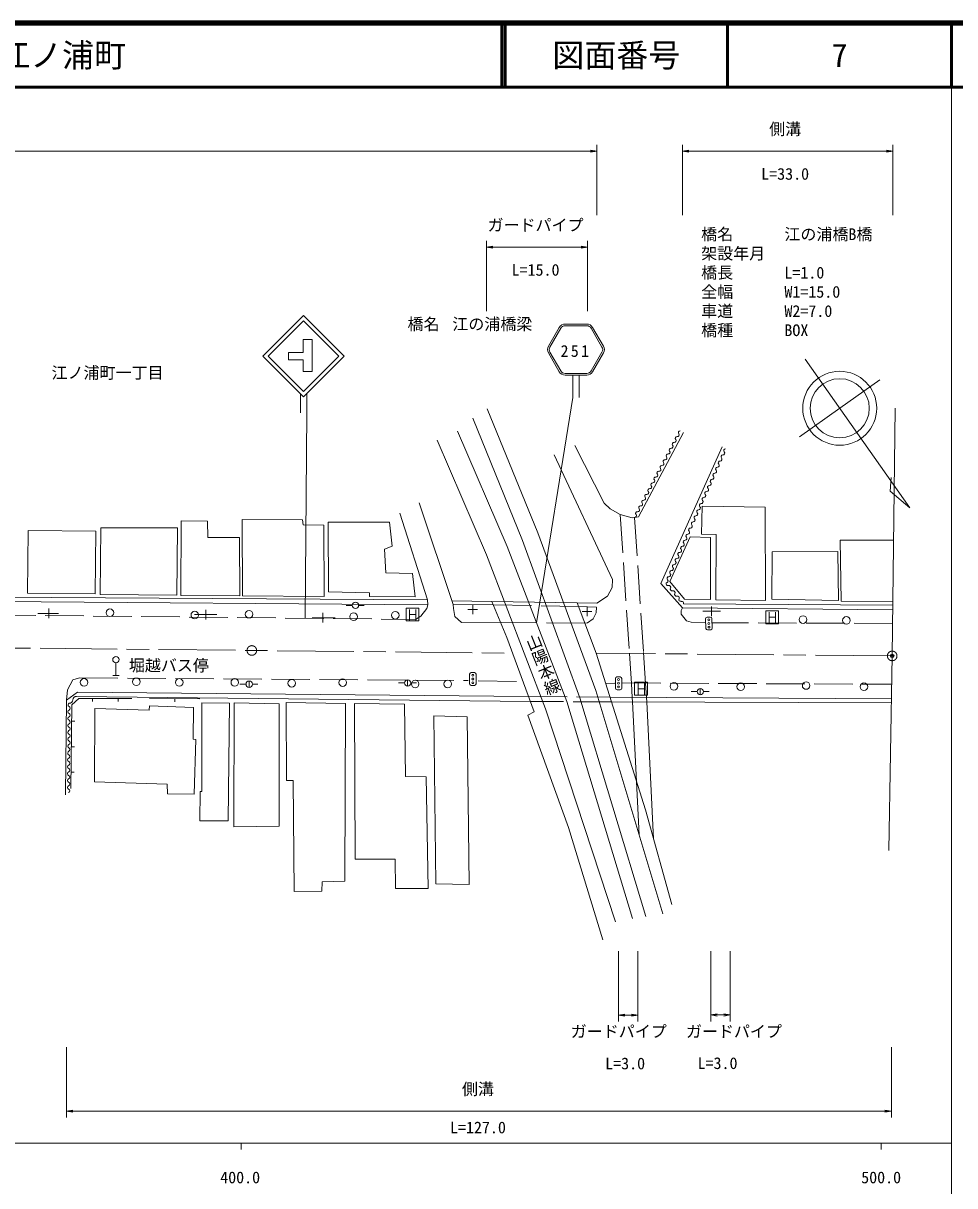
# Model space of a CAD drawing. Units: millimetres, scale not verified. Extents: x 40000 to 680000, y 20000 to 380000.
# Drawn here: x 433951 to 579500, y 198357 to 380000 of the extents above; entities that cross this region are included whole.
import ezdxf
from ezdxf.enums import TextEntityAlignment as Align

# ---------------------------------------------------------------- set-up
doc = ezdxf.new("R2010")
doc.units = ezdxf.units.MM
doc.header["$LTSCALE"] = 1000
doc.header["$PDMODE"] = 32
doc.header["$PDSIZE"] = 500
doc.linetypes.add('CHAIN', pattern=[18.5, 12, -1.5, 3.5, -1.5])
doc.linetypes.add('DASHED', pattern=[7.5, 6, -1.5])
for name, color, linetype, lineweight in [('M-BMK', 2, 'CHAIN', 13), ('M-BMK-OTRS', 5, 'Continuous', 13), ('M-BMK-SRVR', 3, 'Continuous', 13), ('M-STR-HTXT', 7, 'Continuous', 13), ('M-STR-STR1', 1, 'Continuous', 13), ('M-STR-STRC', 7, 'Continuous', 13), ('M-TTL', 2, 'Continuous', 140), ('M-TTL-BAND', 7, 'Continuous', 13), ('M-TTL-LINE', 7, 'Continuous', 50), ('M-WORK', 1, 'Continuous', 13)]:
    doc.layers.add(name, color=color, linetype=linetype, lineweight=lineweight)
for name, color, linetype in [('M-BMK-HTXT', 7, 'Continuous'), ('M-OTRS', 6, 'Continuous'), ('M-TTL-TXT', 7, 'Continuous')]:
    doc.layers.add(name, color=color, linetype=linetype)
doc.styles.add('@ＭＳ ゴシック', font='')
doc.styles.add('ＭＳ ゴシック', font='')
doc.styles.get('@ＭＳ ゴシック').set_extended_font_data('@MS Gothic')
doc.styles.get('ＭＳ ゴシック').set_extended_font_data('MS Gothic')

# ---------------------------------------------------------------- blocks, each defined once
blk = doc.blocks.new('open_arrow')
at = {"color": 0, "linetype": 'Continuous', "lineweight": -2}
blk.add_lwpolyline([(7.5, 1.25), (0, 0), (7.5, -1.25)], dxfattribs=at)
blk = doc.blocks.new('plus')
at = {"color": 0, "linetype": 'Continuous', "lineweight": -2}
for p, q in [((-1.25, 0), (1.25, 0)), ((0, -1.25), (0, 1.25))]:
    blk.add_line(p, q, dxfattribs=at)

msp = doc.modelspace()

# ---------------------------------------------------------------- linework, layer by layer
at = {"layer": 'M-BMK'}
for p, q in [((85120, 285883), (510400, 281585)), ((569726, 281144), (523480, 281593))]:
    msp.add_line(p, q, dxfattribs=at)
for centre in [(469665, 281997), (569726, 281144)]:
    msp.add_circle(centre, 750, dxfattribs=at)
at = {"layer": 'M-BMK-OTRS'}
for q in [(570186, 319837), (569192, 250736)]:
    msp.add_line((569726, 281144), q, dxfattribs=at)
at = {"layer": 'M-BMK-SRVR'}
for p, q in [((561527, 319839), (567819, 324277)), ((555235, 315400), (561527, 319839))]:
    msp.add_line(p, q, dxfattribs=at)
msp.add_lwpolyline([(556131, 327489), (572506, 304274), (569427, 306888), (569587, 309029)], dxfattribs=at)
for radius in [5775, 4620]:
    msp.add_circle((561527, 319839), radius, dxfattribs=at)
at = {"layer": 'M-OTRS'}
msp.add_point((569726, 281144), dxfattribs=at)
at = {"layer": 'M-STR-HTXT'}
for p, q in [((260030, 360000), (523588, 360000)), ((523588, 350000), (523588, 361000)), ((536976, 350000), (536976, 361000)), ((536976, 360000), (569812, 360000)), ((569812, 350000), (569812, 361000)), ((506312, 335000), (506312, 346000)), ((522118, 335000), (522118, 346000)), ((506312, 345000), (522118, 345000)), ((526966, 235000), (526966, 224000)), ((529979, 235000), (529979, 224000)), ((541402, 235000), (541402, 224047)), ((544415, 235000), (544415, 224047)), ((526966, 225000), (529979, 225000)), ((541402, 225047), (544415, 225047)), ((440683, 220000), (440683, 209000)), ((569597, 220000), (569597, 209000)), ((440683, 210000), (569597, 210000))]:
    msp.add_line(p, q, dxfattribs=at)
at = {"layer": 'M-STR-STR1'}
for p, q in [((500929, 289771), (507144, 289652)), ((509495, 284023), (507144, 289652)), ((507144, 289652), (520503, 289429)), ((520503, 289429), (523480, 281593)), ((520503, 289429), (523588, 289386)), ((513802, 272421), (509495, 284023)), ((523480, 281593), (531190, 257070)), ((512793, 271905), (513802, 272421)), ((519138, 254315), (512793, 271905)), ((531190, 257070), (535271, 242294)), ((524516, 236777), (519138, 254315))]:
    msp.add_line(p, q, dxfattribs=at)
at = {"layer": 'M-STR-STRC'}
for p, q in [((517700, 332468), (516011, 329542)), ((522000, 333000), (518621, 333000)), ((518621, 332734), (522000, 332734)), ((524611, 329542), (522921, 332468)), ((516241, 329409), (517930, 332335)), ((522691, 332335), (524380, 329409)), ((477677, 328557), (477677, 330571)), ((477677, 330571), (479116, 330571)), ((479116, 330571), (479116, 325585)), ((475376, 328557), (475376, 327407)), ((477677, 328557), (475376, 328557)), ((477677, 327407), (475376, 327407)), ((477677, 325585), (477677, 327407)), ((516011, 328478), (517700, 325552)), ((517930, 325685), (516241, 328611)), ((524380, 328611), (522691, 325685)), ((522921, 325552), (524611, 328478)), ((479116, 325585), (477677, 325585)), ((522000, 325286), (518621, 325286)), ((522000, 325020), (518621, 325020)), ((519811, 325020), (519811, 321520)), ((520811, 325020), (520811, 321520)), ((477256, 319120), (477256, 322120)), ((478256, 322120), (478256, 319120)), ((514153, 286336), (519811, 321520)), ((478000, 287000), (478256, 319120)), ((495758, 288619), (493758, 288619)), ((493758, 288619), (493758, 286619)), ((494299, 286704), (494299, 288403)), ((494299, 287619), (495290, 287619)), ((495290, 288414), (495290, 286709)), ((495758, 286619), (495758, 288619)), ((551980, 288178), (549980, 288178)), ((549980, 288178), (549980, 286178)), ((550520, 286263), (550520, 287963)), ((550520, 287178), (551512, 287178)), ((551512, 287974), (551512, 286269)), ((551980, 286178), (551980, 288178)), ((493758, 286619), (495758, 286619)), ((549980, 286178), (551980, 286178)), ((531482, 277027), (529482, 277027)), ((529482, 277027), (529482, 275027)), ((530022, 275112), (530022, 276812)), ((531013, 276823), (531013, 275118)), ((531482, 275027), (531482, 277027)), ((529482, 275027), (531482, 275027)), ((530022, 276027), (531013, 276027))]:
    msp.add_line(p, q, dxfattribs=at)
for points in [[(477756, 321620), (471392, 327983), (477756, 334347), (484120, 327983)], [(477756, 322468), (472241, 327983), (477756, 333499), (483272, 327983)]]:
    msp.add_lwpolyline(points, close=True, dxfattribs=at)
for centre, radius, start, end in [((518621, 331936), 1064, 90, 150), ((518621, 331936), 798, 90, 150), ((522000, 331936), 1064, 30, 90), ((522000, 331936), 798, 30, 90), ((516932, 329010), 1064, 150, 210), ((516932, 329010), 798, 150, 210), ((523689, 329010), 798, 330, 30.00002), ((523689, 329010), 1064, 330, 30), ((518621, 326084), 1064, 210, 270), ((518621, 326084), 798, 210, 270), ((522000, 326084), 798, 270, 330), ((522000, 326084), 1064, 270, 330)]:
    msp.add_arc(centre, radius, start, end, dxfattribs=at)
at = {"layer": 'M-TTL'}
msp.add_line((680000, 380000), (40000, 380000), dxfattribs=at)
at = {"layer": 'M-TTL-BAND'}
for p, q in [((579000, 20000), (579000, 370000)), ((40000, 205000), (579000, 205000)), ((468000, 205000), (468000, 204000)), ((568000, 205000), (568000, 204000))]:
    msp.add_line(p, q, dxfattribs=at)
at = {"layer": 'M-TTL-LINE'}
for p, q in [((508747, 380000), (508747, 370000)), ((509247, 380000), (509247, 370000)), ((543997, 380000), (543997, 370000)), ((579000, 380000), (579000, 370000)), ((40000, 370000), (680000, 370000))]:
    msp.add_line(p, q, dxfattribs=at)
at = {"layer": 'M-WORK'}
for p, q in [((506457, 319778), (514381, 300401)), ((504177, 318304), (511934, 299191)), ((501816, 316241), (509575, 298264)), ((498603, 314854), (506333, 296943)), ((530062, 302871), (537094, 316054)), ((526043, 293076), (516927, 312559)), ((520144, 314004), (524745, 304998)), ((543182, 313811), (533598, 292455)), ((497135, 289933), (492773, 303466)), ((495826, 305090), (501134, 289157)), ((524745, 304998), (525652, 304122)), ((525652, 304122), (527231, 303246)), ((540023, 304534), (539947, 300168)), ((549892, 304368), (540023, 304534)), ((549931, 289801), (549892, 304368)), ((458623, 302277), (458549, 290589)), ((462737, 302207), (458623, 302277)), ((462788, 299666), (462737, 302207)), ((477610, 302405), (468181, 302438)), ((468181, 302438), (468208, 290513)), ((477668, 301601), (477610, 302405)), ((480923, 301582), (477668, 301601)), ((480981, 290436), (480923, 301582)), ((491202, 302032), (481589, 302027)), ((481589, 302027), (481655, 291141)), ((491584, 298291), (491202, 302032)), ((527231, 303246), (529092, 302715)), ((529092, 302715), (530062, 302871)), ((514381, 300401), (523441, 275725)), ((534993, 292750), (538134, 299767)), ((538134, 299767), (541313, 299639)), ((539947, 300168), (542207, 300142)), ((542207, 300142), (542181, 289929)), ((467729, 299666), (462788, 299666)), ((467767, 290512), (467729, 299666)), ((490396, 297850), (491584, 298291)), ((509575, 298264), (518877, 274026)), ((511934, 299191), (520940, 274620)), ((541313, 299639), (541351, 289941)), ((569941, 299206), (561612, 299241)), ((561612, 299241), (561768, 289713)), ((490626, 294135), (490396, 297850)), ((506333, 296943), (515568, 272879)), ((494782, 294001), (490626, 294135)), ((495184, 290382), (494782, 294001)), ((525996, 291810), (526043, 293076)), ((533598, 292455), (536976, 288681)), ((537278, 289992), (534993, 292750)), ((481655, 291141), (488047, 291005)), ((488047, 291005), (488047, 290426)), ((525230, 290496), (525996, 291810)), ((497135, 289933), (419733, 290414)), ((420295, 289741), (497169, 289150)), ((458549, 290589), (467767, 290512)), ((468208, 290513), (480981, 290436)), ((485355, 289046), (484414, 289046)), ((486355, 289046), (487220, 289046)), ((488047, 290426), (495184, 290382)), ((497169, 289150), (497135, 289933)), ((501134, 289157), (507370, 289110)), ((501197, 288557), (501134, 289157)), ((520717, 288865), (523510, 288776)), ((523588, 289386), (525230, 290496)), ((569820, 289080), (537104, 289261)), ((541351, 289941), (537278, 289992)), ((542181, 289929), (549931, 289801)), ((561768, 289713), (569826, 289584)), ((436219, 287780), (439458, 287780)), ((460701, 287606), (464190, 287597)), ((479077, 287110), (482696, 287106)), ((536976, 288681), (569812, 288361)), ((540121, 288125), (542887, 288118)), ((541294, 287218), (540794, 287199)), ((522118, 286321), (521707, 286259)), ((540554, 286940), (540609, 285441)), ((540868, 285201), (541368, 285219)), ((541608, 285478), (541553, 286977)), ((448435, 278062), (448435, 280062)), ((528667, 281543), (528977, 276850)), ((447935, 278062), (448935, 278062)), ((503700, 278289), (503698, 276789)), ((504450, 278538), (503950, 278538)), ((504698, 276787), (504700, 278287)), ((468759, 276725), (467818, 276725)), ((469259, 276222), (469259, 277222)), ((469759, 276725), (470624, 276725)), ((493511, 276922), (492570, 276922)), ((494011, 276419), (494011, 277419)), ((494511, 276922), (495376, 276922)), ((503947, 276538), (504447, 276538)), ((526468, 277615), (526479, 276115)), ((527216, 277870), (526716, 277867)), ((527479, 276122), (527468, 277622)), ((528977, 276850), (529121, 274670)), ((531182, 276848), (531372, 273947)), ((440683, 274234), (442403, 275495)), ((441543, 273514), (442634, 274501)), ((513209, 274018), (442275, 274798)), ((442403, 275495), (512923, 274789)), ((442634, 274501), (450929, 274505)), ((444781, 274502), (444782, 274002)), ((448781, 274504), (448782, 274004)), ((453695, 274505), (461559, 274445)), ((457627, 274475), (457623, 273975)), ((520940, 274620), (531257, 240452)), ((523441, 275725), (533909, 240848)), ((525649, 274693), (569608, 274415)), ((526731, 275867), (527231, 275870)), ((529121, 274670), (529169, 273952)), ((539242, 275570), (538301, 275570)), ((539742, 275066), (539742, 276066)), ((540242, 275570), (541107, 275570)), ((440568, 259448), (440683, 274234)), ((441361, 260413), (441543, 273514)), ((445105, 261454), (445118, 272908)), ((445118, 272908), (453633, 272691)), ((453633, 272691), (453672, 273342)), ((453672, 273342), (460540, 273099)), ((460540, 273099), (460476, 268120)), ((461871, 259972), (461878, 273812)), ((461878, 273812), (466159, 273787)), ((466159, 273787), (465978, 255389)), ((475041, 273843), (475096, 261703)), ((484278, 273715), (475041, 273843)), ((484188, 245926), (484278, 273715)), ((485692, 273708), (493543, 273593)), ((485814, 249409), (485692, 273708)), ((493543, 273593), (493666, 262319)), ((515568, 272879), (526492, 239615)), ((518877, 274026), (529131, 240107)), ((569597, 273803), (525877, 273968)), ((529169, 273952), (530204, 253194)), ((531372, 273947), (532439, 252548)), ((441507, 270963), (442007, 270956)), ((460476, 268120), (460936, 268107)), ((460936, 268107), (460642, 259526)), ((441452, 266964), (441952, 266957)), ((441396, 262964), (441896, 262957)), ((475096, 261703), (476152, 261703)), ((476152, 261703), (476260, 244343)), ((493666, 262319), (496883, 262242)), ((496883, 262242), (497220, 244821)), ((456429, 261097), (445105, 261454)), ((456480, 259577), (456429, 261097)), ((461555, 255389), (461570, 259978)), ((461570, 259978), (461871, 259972)), ((460642, 259526), (456480, 259577)), ((465978, 255389), (461555, 255389)), ((492053, 249384), (485814, 249409)), ((492096, 244804), (492053, 249384)), ((480627, 244381), (480639, 245862)), ((480639, 245862), (484188, 245926)), ((476260, 244343), (480627, 244381)), ((497220, 244821), (492096, 244804))]:
    msp.add_line(p, q, dxfattribs=at)
at = {"layer": 'M-WORK', "linetype": 'DASHED'}
for p, q in [((527231, 303246), (528667, 281543)), ((529467, 302775), (530862, 281688)), ((497011, 288538), (497169, 289150)), ((507370, 289110), (520717, 288865)), ((422399, 287616), (495244, 286849)), ((495244, 286849), (496088, 287381)), ((496088, 287381), (497011, 288538)), ((501369, 287291), (501197, 288557)), ((502416, 286384), (501369, 287291)), ((523463, 287885), (522994, 286931)), ((523510, 288776), (523463, 287885)), ((536976, 288681), (536746, 288226)), ((536746, 288226), (536746, 287649)), ((536746, 287649), (537608, 286607)), ((508505, 286393), (502416, 286384)), ((521707, 286259), (508505, 286393)), ((522994, 286931), (522118, 286321)), ((537608, 286607), (538296, 286399)), ((538296, 286399), (540527, 286385)), ((569787, 286233), (541637, 286318)), ((530862, 281688), (531182, 276848)), ((440868, 275861), (441697, 277394)), ((441697, 277394), (442745, 277707)), ((442745, 277707), (503453, 277298)), ((505044, 277257), (512050, 277139)), ((524973, 276844), (526392, 276861)), ((527553, 276917), (569648, 276709)), ((440683, 274234), (440868, 275861)), ((512923, 274789), (525649, 274693)), ((525877, 273968), (513209, 274018))]:
    msp.add_line(p, q, dxfattribs=at)
at = {"layer": 'M-WORK'}
for points in [[(434603, 290943), (445174, 290828), (445280, 300613), (434709, 300728)], [(446093, 301169), (445959, 290732), (457932, 290628), (458032, 301155)], [(550958, 297433), (550908, 289994), (561331, 289818), (561253, 297448)], [(466902, 273790), (466849, 254434), (473939, 254531), (473962, 273666)], [(498120, 271808), (498429, 245515), (503646, 245434), (503310, 271645)]]:
    msp.add_lwpolyline(points, close=True, dxfattribs=at)
for centre, radius in [((485855, 289042), 500), ((447501, 287897), 592), ((460757, 287533), 592), ((469243, 287663), 592), ((485567, 287276), 592), ((492082, 287504), 592), ((555790, 286828), 592), ((562576, 286687), 592), ((541060, 286784), 150), ((541081, 286209), 150), ((541102, 285635), 150), ((448435, 280562), 500), ((504200, 278113), 150), ((443459, 277006), 592), ((451621, 277100), 592), ((458329, 277006), 592), ((467007, 277006), 592), ((469259, 276722), 500), ((475896, 276865), 592), ((483871, 276982), 592), ((494011, 276919), 500), ((495189, 276758), 592), ((500286, 276758), 592), ((504198, 276963), 150), ((504199, 277538), 150), ((526969, 277443), 150), ((526973, 276868), 150), ((526978, 276293), 150), ((535627, 276391), 592), ((546056, 276328), 592), ((556282, 276516), 592), ((565304, 276328), 592), ((539742, 275566), 500)]:
    msp.add_circle(centre, radius, dxfattribs=at)
for centre, radius, start, end in [((536582, 316035), 273, 83.24664, 221.06863), ((535629, 314231), 273, 83.24664, 221.06863), ((535694, 314774), 273, 263.24664, 41.06863), ((536106, 315133), 273, 83.24664, 221.06863), ((536170, 315676), 273, 263.24664, 41.06863), ((534676, 312427), 273, 83.24664, 221.06863), ((534741, 312970), 273, 263.24664, 41.06863), ((535153, 313329), 273, 83.24664, 221.06863), ((535217, 313872), 273, 263.24664, 41.06863), ((543256, 312265), 281, 88.24367, 223.96646), ((543273, 312826), 281, 268.24367, 43.96646), ((543678, 313216), 281, 88.24367, 223.96646), ((533723, 310623), 273, 83.24664, 221.06863), ((533788, 311166), 273, 263.24664, 41.06863), ((534200, 311525), 273, 83.24664, 221.06863), ((534264, 312068), 273, 263.24664, 41.06863), ((542413, 310362), 281, 88.24367, 223.96646), ((542430, 310923), 281, 268.24367, 43.96646), ((542835, 311313), 281, 88.24367, 223.96646), ((542852, 311875), 281, 268.24367, 43.96646), ((532771, 308818), 273, 83.24664, 221.06863), ((532835, 309361), 273, 263.24664, 41.06863), ((533247, 309721), 273, 83.24664, 221.06863), ((533311, 310263), 273, 263.24664, 41.06863), ((541588, 309021), 281, 268.24367, 43.96646), ((541992, 309411), 281, 88.24367, 223.96646), ((542009, 309972), 281, 268.24367, 43.96646), ((531818, 307014), 273, 83.24664, 221.06863), ((531882, 307557), 273, 263.24664, 41.06863), ((532294, 307916), 273, 83.24664, 221.06863), ((532358, 308459), 273, 263.24664, 41.06863), ((540745, 307118), 281, 268.24367, 43.96646), ((541149, 307508), 281, 88.24367, 223.96646), ((541166, 308070), 281, 268.24367, 43.96646), ((541570, 308459), 281, 88.24367, 223.96646), ((530865, 305210), 273, 83.24664, 221.06863), ((530929, 305753), 273, 263.24664, 41.06863), ((531341, 306112), 273, 83.24664, 221.06863), ((531405, 306655), 273, 263.24664, 41.06863), ((539902, 305216), 281, 268.24367, 43.96646), ((540306, 305605), 281, 88.24367, 223.96646), ((540323, 306167), 281, 268.24367, 43.96646), ((540727, 306557), 281, 88.24367, 223.96646), ((529912, 303406), 273, 83.24664, 221.06863), ((529976, 303949), 273, 263.24664, 41.06863), ((530388, 304308), 273, 83.24664, 221.06863), ((530452, 304851), 273, 263.24664, 41.06863), ((539059, 303313), 281, 268.24367, 43.96646), ((539463, 303703), 281, 88.24367, 223.96646), ((539480, 304264), 281, 268.24367, 43.96646), ((539884, 304654), 281, 88.24367, 223.96646), ((529499, 303047), 273, 263.24664, 41.06863), ((538216, 301410), 281, 268.24367, 43.96646), ((538620, 301800), 281, 88.24367, 223.96646), ((538637, 302362), 281, 268.24367, 43.96646), ((539042, 302751), 281, 88.24367, 223.96646), ((537777, 299898), 281, 88.24367, 223.96646), ((537794, 300459), 281, 268.24367, 43.96646), ((538199, 300849), 281, 88.24367, 223.96646), ((536934, 297995), 281, 88.24367, 223.96646), ((536951, 298556), 281, 268.24367, 43.96646), ((537356, 298946), 281, 88.24367, 223.96646), ((537373, 299508), 281, 268.24367, 43.96646), ((536091, 296092), 281, 88.24367, 223.96646), ((536108, 296654), 281, 268.24367, 43.96646), ((536513, 297044), 281, 88.24367, 223.96646), ((536530, 297605), 281, 268.24367, 43.96646), ((535248, 294190), 281, 88.24367, 223.96646), ((535266, 294751), 281, 268.24367, 43.96646), ((535670, 295141), 281, 88.24367, 223.96646), ((535687, 295702), 281, 268.24367, 43.96646), ((534672, 292434), 290, 152.53523, 285.72158), ((534423, 292848), 281, 268.24367, 43.96646), ((534827, 293238), 281, 88.24367, 223.96646), ((534844, 293800), 281, 268.24367, 43.96646), ((534829, 291875), 290, 332.53523, 105.72158), ((535344, 291607), 290, 152.53523, 285.72158), ((535502, 291048), 290, 332.53523, 105.72158), ((536017, 290780), 290, 152.53523, 285.72158), ((536174, 290221), 290, 332.53523, 105.72158), ((536689, 289953), 290, 152.53523, 285.72158), ((536847, 289394), 290, 332.53523, 105.72158), ((540803, 286950), 250, 92.12451, 182.12451), ((541303, 286968), 250, 2.12451, 92.12451), ((540859, 285451), 250, 182.12451, 272.12451), ((541359, 285469), 250, 272.12451, 2.12451), ((503950, 278288), 250, 89.91885, 179.91885), ((504450, 278288), 250, 359.91885, 89.91885), ((503948, 276788), 250, 179.91885, 269.91885), ((504448, 276788), 250, 269.91885, 359.91885), ((526718, 277617), 250, 90.42197, 180.42197), ((526729, 276117), 250, 180.42197, 270.42197), ((527218, 277620), 250, 0.42197, 90.42197), ((527229, 276120), 250, 270.42197, 0.42197), ((441185, 274277), 514, 263.09917, 0.56706), ((442213, 274288), 514, 83.09917, 180.56706), ((441233, 272423), 294, 113.46607, 245.75039), ((441241, 273497), 294, 113.46607, 245.75039), ((440999, 272962), 294, 293.46607, 65.75039), ((441226, 271348), 294, 113.46607, 245.75039), ((440985, 270812), 294, 293.46607, 65.75039), ((440992, 271887), 294, 293.46607, 65.75039), ((441211, 269198), 294, 113.46607, 245.75039), ((441219, 270273), 294, 113.46607, 245.75039), ((440970, 268662), 294, 293.46607, 65.75039), ((440977, 269737), 294, 293.46607, 65.75039), ((441196, 267048), 294, 113.46607, 245.75039), ((441204, 268123), 294, 113.46607, 245.75039), ((440962, 267587), 294, 293.46607, 65.75039), ((441189, 265973), 294, 113.46607, 245.75039), ((440948, 265437), 294, 293.46607, 65.75039), ((440955, 266512), 294, 293.46607, 65.75039), ((441174, 263823), 294, 113.46607, 245.75039), ((441182, 264898), 294, 113.46607, 245.75039), ((440933, 263287), 294, 293.46607, 65.75039), ((440940, 264362), 294, 293.46607, 65.75039), ((441160, 261673), 294, 113.46607, 245.75039), ((441167, 262748), 294, 113.46607, 245.75039), ((440926, 262212), 294, 293.46607, 65.75039), ((441152, 260598), 294, 113.46607, 245.75039), ((440911, 260062), 294, 293.46607, 65.75039), ((440918, 261137), 294, 293.46607, 65.75039)]:
    msp.add_arc(centre, radius, start, end, dxfattribs=at)

# ---------------------------------------------------------------- block references
at = {"layer": 'M-STR-HTXT', "xscale": 133, "yscale": 133, "rotation": 180}
for p in [(523588, 360000), (569812, 360000), (522118, 345000), (529979, 225000), (544415, 225047), (569597, 210000)]:
    msp.add_blockref('open_arrow', p, dxfattribs=at)
at = {"layer": 'M-STR-HTXT', "xscale": 133, "yscale": 133}
for p in [(536976, 360000), (506312, 345000), (526966, 225000), (541402, 225047), (440683, 210000)]:
    msp.add_blockref('open_arrow', p, dxfattribs=at)
at = {"layer": 'M-WORK', "xscale": 600, "yscale": 600}
for p in [(504174, 288412), (522046, 288084), (541497, 288121), (437924, 287780), (462471, 287601), (480759, 287108)]:
    msp.add_blockref('plus', p, dxfattribs=at)

# ---------------------------------------------------------------- texts
at = {"layer": 'M-BMK-HTXT', "style": 'ＭＳ ゴシック'}
msp.add_text('江ノ浦町一丁目', height=1833, dxfattribs=at).set_placement((438373, 323924), align=Align.BOTTOM_LEFT)
at = {"layer": 'M-STR-HTXT', "style": 'ＭＳ ゴシック'}
for s, p in [('側溝', (550500, 362000)), ('ガードパイプ', (506500, 347000)), ('ガードパイプ', (519500, 221000)), ('ガードパイプ', (537500, 221000)), ('側溝', (502500, 212000))]:
    msp.add_text(s, height=1833, dxfattribs=at).set_placement(p, align=Align.BOTTOM_LEFT)
for s, p in [('L=33.0', (553000, 355000)), ('L=15.0', (514000, 340000)), ('L=3.0', (528000, 216000)), ('L=3.0', (542436, 216047)), ('L=127.0', (505000, 206000))]:
    msp.add_text(s, height=1833, dxfattribs=at).set_placement(p, align=Align.BOTTOM_CENTER)
for s, p in [('橋名', (539882, 347032)), ('江の浦橋B橋', (552882, 347032)), ('架設年月', (539882, 344032)), ('橋長', (539882, 341032)), ('L=1.0', (552882, 341032)), ('全幅', (539882, 338032)), ('W1=15.0', (552882, 338032)), ('車道', (539882, 335032)), ('W2=7.0', (552882, 335032)), ('橋名', (494000, 333000)), ('江の浦橋梁', (501000, 333000)), ('橋種', (539882, 332032)), ('BOX', (552882, 332032))]:
    msp.add_text(s, height=1833, dxfattribs=at).set_placement(p, align=Align.MIDDLE_LEFT)
at = {"layer": 'M-STR-STRC', "insert": (520302, 328774), "char_height": 1833, "attachment_point": 5, "style": 'ＭＳ ゴシック'}
msp.add_mtext('\\T1.28;251', dxfattribs=at)
at = {"layer": 'M-TTL-BAND', "style": 'ＭＳ ゴシック'}
for s, p in [('400.0', (467844, 198195)), ('500.0', (568000, 198195))]:
    msp.add_text(s, height=1833, dxfattribs=at).set_placement(p, align=Align.BOTTOM_CENTER)
at = {"layer": 'M-TTL-TXT', "style": 'ＭＳ ゴシック'}
msp.add_text('下関市彦島江ノ浦町', height=3666, dxfattribs=at).set_placement((405024, 375000), align=Align.MIDDLE_LEFT)
for s, p in [('図面番号', (526622, 375000)), ('7', (561497, 375000))]:
    msp.add_text(s, height=3666, dxfattribs=at).set_placement(p, align=Align.MIDDLE_CENTER)
at = {"layer": 'M-WORK', "style": '@ＭＳ ゴシック'}
msp.add_text('山陽本線', height=1833, rotation=291.922, dxfattribs=at).set_placement((511923, 283889), align=Align.BOTTOM_LEFT)
at = {"layer": 'M-WORK', "style": 'ＭＳ ゴシック'}
msp.add_text('堀越バス停', height=1833, dxfattribs=at).set_placement((450452, 278193), align=Align.BOTTOM_LEFT)

doc.saveas('drawing.dxf')
